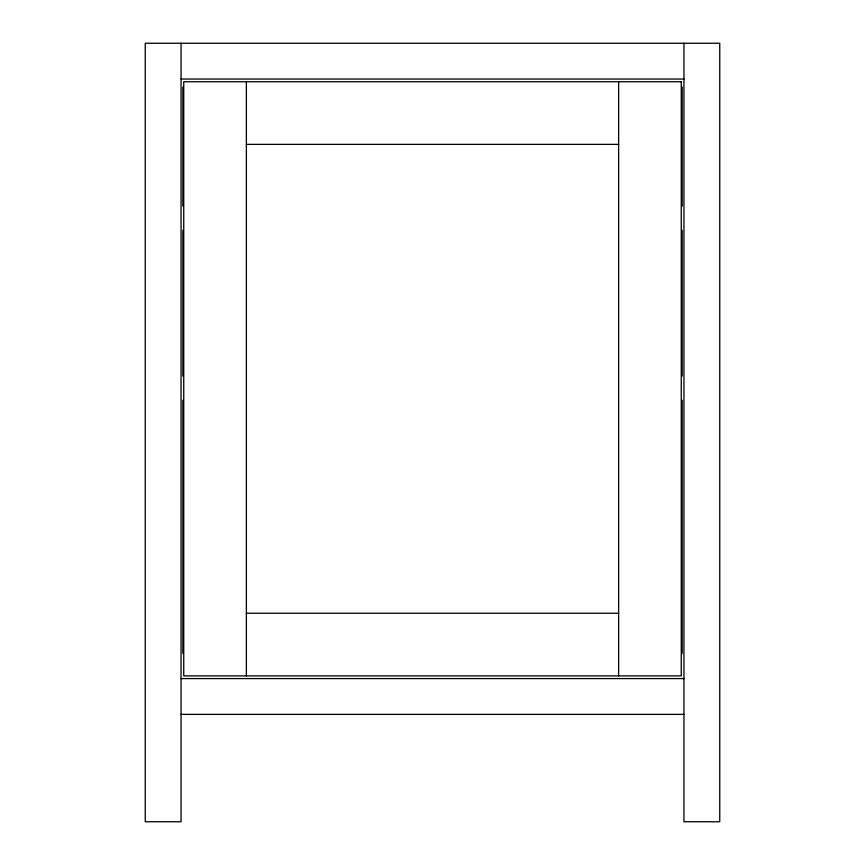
<?xml version="1.0" encoding="UTF-8"?>
<svg xmlns="http://www.w3.org/2000/svg" width="865" height="865" viewBox="0 0 865 865"><rect width="100%" height="100%" fill="white"/><g stroke="black" fill="none" stroke-linecap="round" stroke-linejoin="round"><path stroke-width="1.3" d="M181.055 79.039L683.945 79.039M246.374 144.369L618.626 144.369M246.374 613.253L618.626 613.253M181.055 678.582L683.945 678.582M181.055 714.371L683.945 714.371M683.945 43.25L683.945 821.75L719.745 821.75L719.745 43.25L145.255 43.25L145.255 821.75L181.055 821.75L181.055 43.25M682.161 87.095L682.161 206.108M682.161 230.274L682.161 376.124M682.161 400.29L682.161 653.518M618.626 81.732L618.626 675.889M246.374 81.732L246.374 675.889M182.839 87.095L182.839 206.108M182.839 230.274L182.839 376.124M182.839 400.29L182.839 653.518M681.263 81.732L183.737 81.732L183.737 675.889L681.263 675.889L681.263 81.732"/></g></svg>
